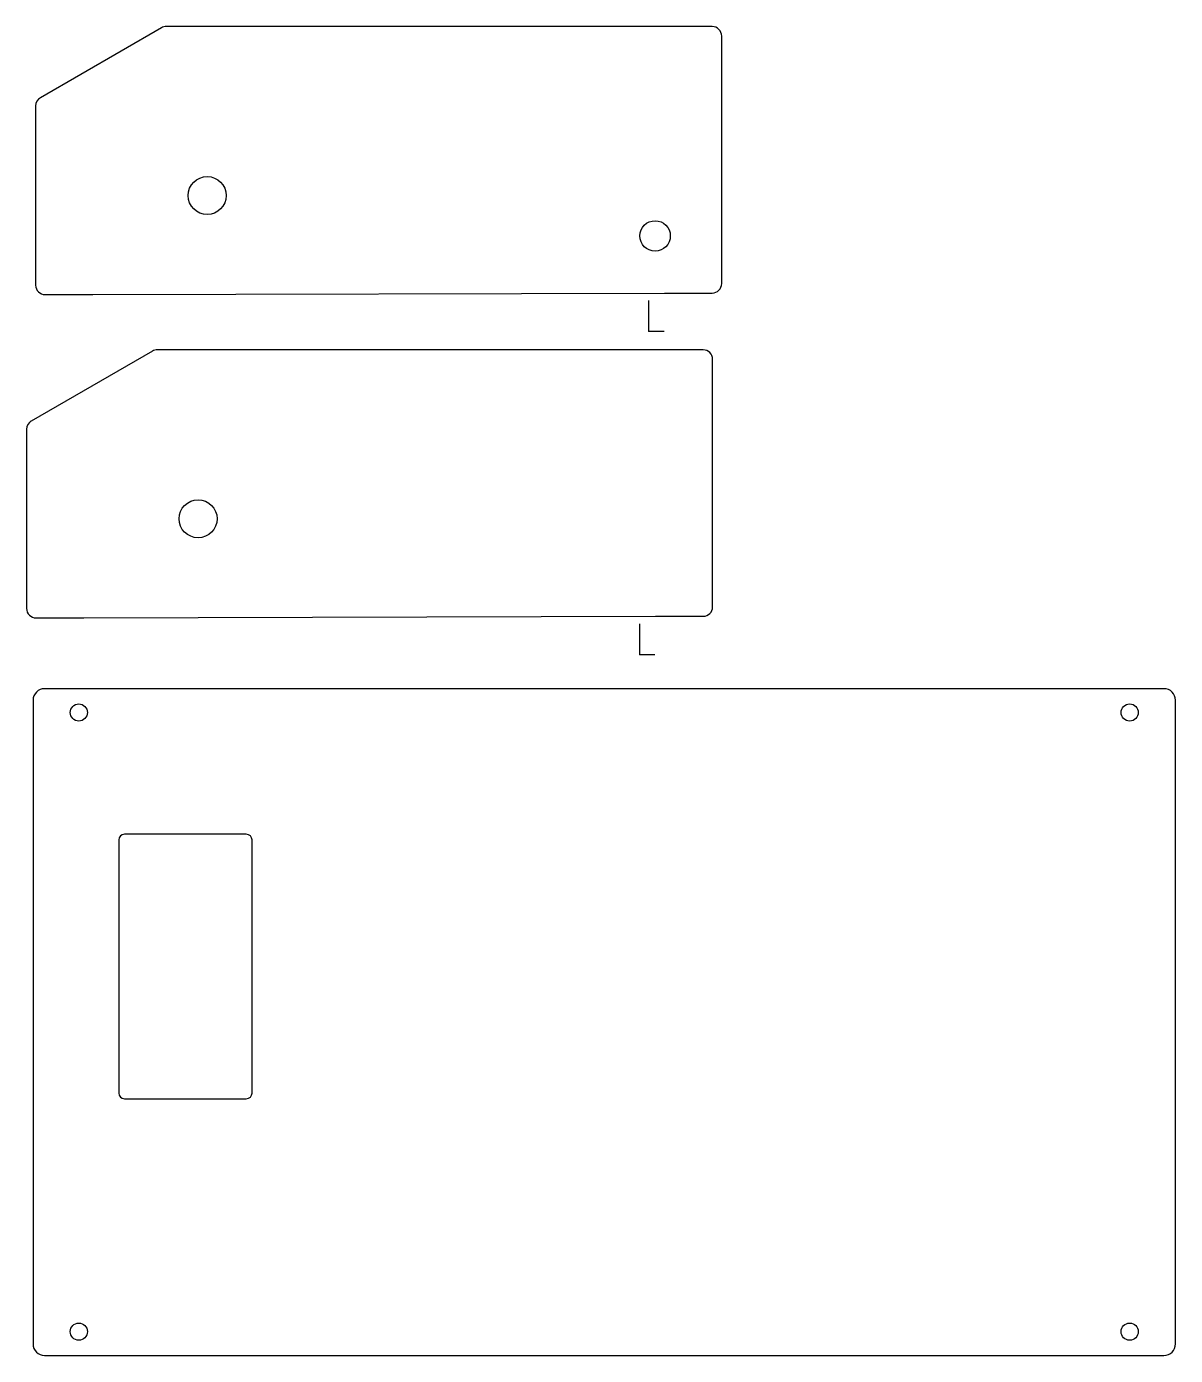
# Model space of a CAD drawing. Header units: inches. Extents: x 20 to 626, y -11 to 338.
# Drawn here: x 324.4 to 626.1, y -11.4 to 337.8 of the extents above; entities that cross this region are included whole.
import ezdxf

# ---------------------------------------------------------------- set-up
doc = ezdxf.new("R2010")
doc.units = ezdxf.units.IN
doc.header["$MEASUREMENT"] = 0

msp = doc.modelspace()

# ---------------------------------------------------------------- linework, layer by layer
at = {"color": 7, "linetype": 'Continuous', "lineweight": 25}
for p, q in [((359.8, 337.45), (327.99, 319.08)), ((504.42, 337.78), (361.05, 337.78)), ((506.92, 270.28), (506.92, 335.28)), ((326.74, 316.92), (326.74, 269.86)), ((329.24, 267.36), (341.74, 267.36)), ((341.74, 267.36), (491.92, 267.78)), ((491.92, 267.78), (504.42, 267.78)), ((357.43, 252.52), (325.61, 234.15)), ((502.04, 252.85), (358.68, 252.85)), ((504.54, 185.35), (504.54, 250.35)), ((324.36, 231.99), (324.36, 184.93)), ((326.86, 182.43), (339.36, 182.43)), ((339.36, 182.43), (489.54, 182.85)), ((489.54, 182.85), (502.04, 182.85)), ((326.07, 160.82), (326.07, -8.35)), ((623.07, 163.82), (329.07, 163.82)), ((626.07, -8.35), (626.07, 160.82)), ((348.57, 124.07), (348.57, 57.58)), ((382.07, 125.57), (350.07, 125.57)), ((383.57, 57.58), (383.57, 124.07)), ((350.07, 56.08), (382.07, 56.08)), ((329.07, -11.35), (623.07, -11.35))]:
    msp.add_line(p, q, dxfattribs=at)
at = {"color": 7, "linetype": 'Continuous'}
for p, q in [((487.76, 257.77), (487.76, 265.79)), ((487.76, 257.77), (491.77, 257.77)), ((485.38, 172.84), (485.38, 180.86)), ((485.38, 172.84), (489.39, 172.84))]:
    msp.add_line(p, q, dxfattribs=at)
at = {"color": 7, "linetype": 'Continuous', "lineweight": 25}
for centre, radius in [((371.79, 293.39), 5), ((489.42, 282.78), 4), ((369.41, 208.46), 5), ((338.07, 157.57), 2.25), ((614.07, 157.57), 2.25), ((338.07, -5.1), 2.25), ((614.07, -5.1), 2.25)]:
    msp.add_circle(centre, radius, dxfattribs=at)
for centre, radius, start, end in [((361.05, 335.28), 2.5, 90, 120), ((504.42, 335.28), 2.5, 0, 90), ((329.24, 316.92), 2.5, 120, 180), ((329.24, 269.86), 2.5, 180, 270), ((504.42, 270.28), 2.5, 270, 0), ((358.68, 250.35), 2.5, 90, 120), ((502.04, 250.35), 2.5, 0, 90), ((326.86, 231.99), 2.5, 120, 180), ((502.04, 185.35), 2.5, 270, 0), ((326.86, 184.93), 2.5, 180, 270), ((329.07, 160.82), 3, 90, 180), ((623.07, 160.82), 3, 0, 90), ((350.07, 124.07), 1.5, 90, 180), ((382.07, 124.07), 1.5, 0, 90), ((350.07, 57.58), 1.5, 180, 270), ((382.07, 57.58), 1.5, 270, 0), ((329.07, -8.35), 3, 180, 270), ((623.07, -8.35), 3, 270, 0)]:
    msp.add_arc(centre, radius, start, end, dxfattribs=at)
at = {"color": 7, "linetype": 'Continuous'}
for p in [(487.76, 257.77), (485.38, 172.84)]:
    msp.add_point(p, dxfattribs=at)

doc.saveas('drawing.dxf')
